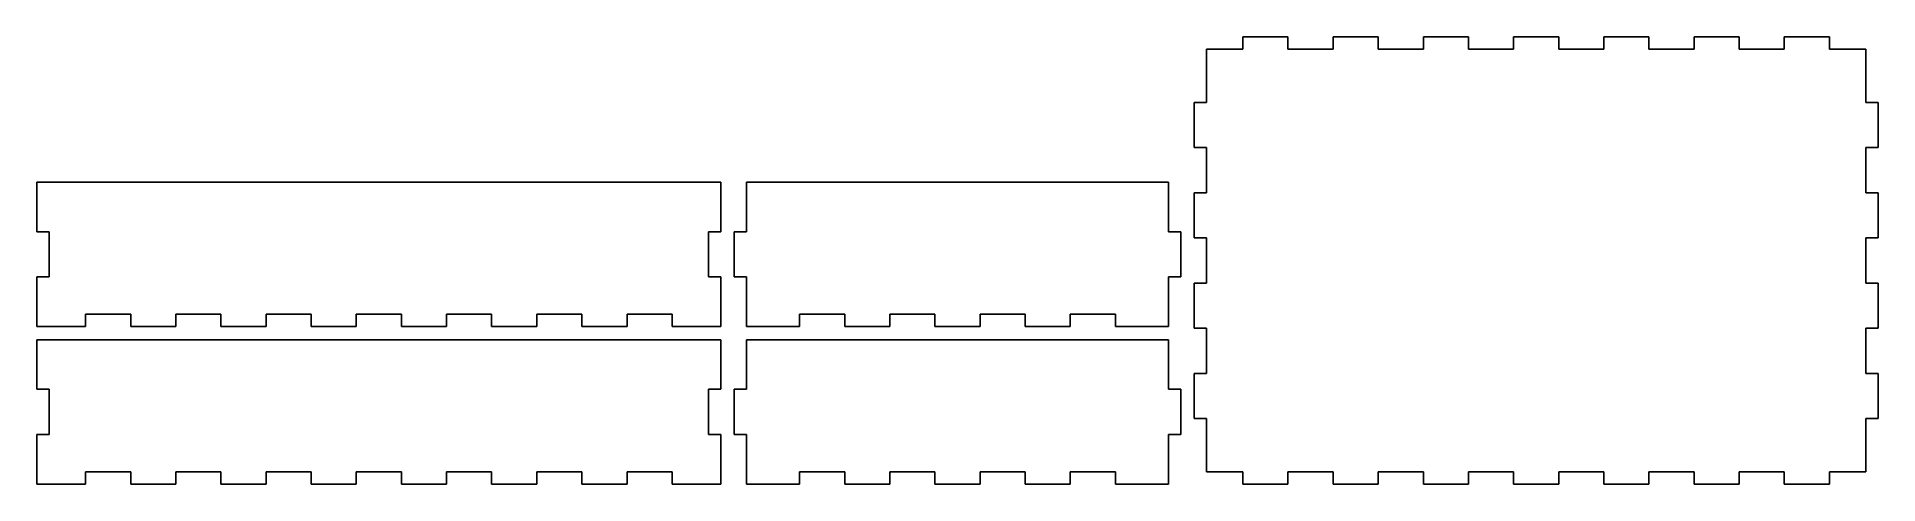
# Model space of a CAD drawing. Header units: inches. Extents: x 0 to 17.5, y 0.1 to 4.4.
import ezdxf

# ---------------------------------------------------------------- set-up
doc = ezdxf.new("R2010")
doc.units = ezdxf.units.IN

msp = doc.modelspace()

# ---------------------------------------------------------------- linework, layer by layer
at = {"layer": 'back_outsideCutPath'}
for p, q in [((0, 2.986), (0, 2.515875)), ((6.486, 2.986), (0, 2.986)), ((6.486, 2.943625), (6.486, 2.986)), ((6.486, 2.515875), (6.486, 2.943625)), ((0, 2.515875), (0.118, 2.515875)), ((0.118, 2.515875), (0.118, 2.088125)), ((6.368, 2.088125), (6.368, 2.515875)), ((6.368, 2.515875), (6.486, 2.515875)), ((0.118, 2.088125), (0, 2.088125)), ((0, 2.088125), (0, 1.660375)), ((6.486, 2.088125), (6.368, 2.088125)), ((6.486, 1.618), (6.486, 2.088125)), ((0, 1.660375), (0, 1.618)), ((0, 1.618), (0.462625, 1.618)), ((0.462625, 1.618), (0.462625, 1.736)), ((0.462625, 1.736), (0.890375, 1.736)), ((0.890375, 1.736), (0.890375, 1.618)), ((0.890375, 1.618), (1.318125, 1.618)), ((1.318125, 1.618), (1.318125, 1.736)), ((1.318125, 1.736), (1.745875, 1.736)), ((1.745875, 1.736), (1.745875, 1.618)), ((1.745875, 1.618), (2.173625, 1.618)), ((2.173625, 1.618), (2.173625, 1.736)), ((2.173625, 1.736), (2.601375, 1.736)), ((2.601375, 1.736), (2.601375, 1.618)), ((2.601375, 1.618), (3.029125, 1.618)), ((3.029125, 1.618), (3.029125, 1.736)), ((3.029125, 1.736), (3.456875, 1.736)), ((3.456875, 1.736), (3.456875, 1.618)), ((3.456875, 1.618), (3.884625, 1.618)), ((3.884625, 1.618), (3.884625, 1.736)), ((3.884625, 1.736), (4.312375, 1.736)), ((4.312375, 1.736), (4.312375, 1.618)), ((4.312375, 1.618), (4.740125, 1.618)), ((4.740125, 1.618), (4.740125, 1.736)), ((4.740125, 1.736), (5.167875, 1.736)), ((5.167875, 1.736), (5.167875, 1.618)), ((5.167875, 1.618), (5.595625, 1.618)), ((5.595625, 1.618), (5.595625, 1.736)), ((5.595625, 1.736), (6.023375, 1.736)), ((6.023375, 1.736), (6.023375, 1.618)), ((6.023375, 1.618), (6.486, 1.618))]:
    msp.add_line(p, q, dxfattribs=at)
at = {"layer": 'bottom_outsideCutPath'}
for p, q in [((11.09, 4.243), (11.09, 3.740125)), ((11.434625, 4.243), (11.09, 4.243)), ((11.862375, 4.361), (11.434625, 4.361)), ((11.434625, 4.361), (11.434625, 4.243)), ((11.862375, 4.243), (11.862375, 4.361)), ((12.290125, 4.243), (11.862375, 4.243)), ((12.717875, 4.361), (12.290125, 4.361)), ((12.290125, 4.361), (12.290125, 4.243)), ((12.717875, 4.243), (12.717875, 4.361)), ((13.145625, 4.243), (12.717875, 4.243)), ((13.573375, 4.361), (13.145625, 4.361)), ((13.145625, 4.361), (13.145625, 4.243)), ((13.573375, 4.243), (13.573375, 4.361)), ((14.001125, 4.243), (13.573375, 4.243)), ((14.428875, 4.361), (14.001125, 4.361)), ((14.001125, 4.361), (14.001125, 4.243)), ((14.428875, 4.243), (14.428875, 4.361)), ((14.856625, 4.243), (14.428875, 4.243)), ((15.284375, 4.361), (14.856625, 4.361)), ((14.856625, 4.361), (14.856625, 4.243)), ((15.284375, 4.243), (15.284375, 4.361)), ((15.712125, 4.243), (15.284375, 4.243)), ((16.139875, 4.361), (15.712125, 4.361)), ((15.712125, 4.361), (15.712125, 4.243)), ((16.139875, 4.243), (16.139875, 4.361)), ((16.567625, 4.243), (16.139875, 4.243)), ((16.995375, 4.361), (16.567625, 4.361)), ((16.567625, 4.361), (16.567625, 4.243)), ((16.995375, 4.243), (16.995375, 4.361)), ((17.34, 4.243), (16.995375, 4.243)), ((17.34, 4.167875), (17.34, 4.243)), ((17.34, 3.740125), (17.34, 4.167875)), ((11.09, 3.740125), (10.972, 3.740125)), ((10.972, 3.740125), (10.972, 3.312375)), ((17.458, 3.740125), (17.34, 3.740125)), ((17.458, 3.312375), (17.458, 3.740125)), ((10.972, 3.312375), (11.09, 3.312375)), ((11.09, 3.312375), (11.09, 2.884625)), ((17.34, 2.884625), (17.34, 3.312375)), ((17.34, 3.312375), (17.458, 3.312375)), ((11.09, 2.884625), (10.972, 2.884625)), ((10.972, 2.884625), (10.972, 2.456875)), ((17.458, 2.884625), (17.34, 2.884625)), ((17.458, 2.456875), (17.458, 2.884625)), ((10.972, 2.456875), (11.09, 2.456875)), ((11.09, 2.456875), (11.09, 2.029125)), ((17.34, 2.029125), (17.34, 2.456875)), ((17.34, 2.456875), (17.458, 2.456875)), ((11.09, 2.029125), (10.972, 2.029125)), ((10.972, 2.029125), (10.972, 1.601375)), ((17.458, 2.029125), (17.34, 2.029125)), ((17.458, 1.601375), (17.458, 2.029125)), ((10.972, 1.601375), (11.09, 1.601375)), ((11.09, 1.601375), (11.09, 1.173625)), ((17.34, 1.173625), (17.34, 1.601375)), ((17.34, 1.601375), (17.458, 1.601375)), ((11.09, 1.173625), (10.972, 1.173625)), ((10.972, 1.173625), (10.972, 0.745875)), ((17.458, 1.173625), (17.34, 1.173625)), ((17.458, 0.745875), (17.458, 1.173625)), ((10.972, 0.745875), (11.09, 0.745875)), ((11.09, 0.745875), (11.09, 0.318125)), ((17.34, 0.243), (17.34, 0.745875)), ((17.34, 0.745875), (17.458, 0.745875)), ((11.09, 0.318125), (11.09, 0.243)), ((11.09, 0.243), (11.434625, 0.243)), ((11.434625, 0.243), (11.434625, 0.125)), ((11.862375, 0.125), (11.862375, 0.243)), ((11.862375, 0.243), (12.290125, 0.243)), ((12.290125, 0.243), (12.290125, 0.125)), ((12.717875, 0.125), (12.717875, 0.243)), ((12.717875, 0.243), (13.145625, 0.243)), ((13.145625, 0.243), (13.145625, 0.125)), ((13.573375, 0.125), (13.573375, 0.243)), ((13.573375, 0.243), (14.001125, 0.243)), ((14.001125, 0.243), (14.001125, 0.125)), ((14.428875, 0.125), (14.428875, 0.243)), ((14.428875, 0.243), (14.856625, 0.243)), ((14.856625, 0.243), (14.856625, 0.125)), ((15.284375, 0.125), (15.284375, 0.243)), ((15.284375, 0.243), (15.712125, 0.243)), ((15.712125, 0.243), (15.712125, 0.125)), ((16.139875, 0.125), (16.139875, 0.243)), ((16.139875, 0.243), (16.567625, 0.243)), ((16.567625, 0.243), (16.567625, 0.125)), ((16.995375, 0.125), (16.995375, 0.243)), ((16.995375, 0.243), (17.34, 0.243)), ((11.434625, 0.125), (11.862375, 0.125)), ((12.290125, 0.125), (12.717875, 0.125)), ((13.145625, 0.125), (13.573375, 0.125)), ((14.001125, 0.125), (14.428875, 0.125)), ((14.856625, 0.125), (15.284375, 0.125)), ((15.712125, 0.125), (16.139875, 0.125)), ((16.567625, 0.125), (16.995375, 0.125))]:
    msp.add_line(p, q, dxfattribs=at)
at = {"layer": 'front_outsideCutPath'}
for p, q in [((0, 1.493), (0, 1.022875)), ((6.486, 1.493), (0, 1.493)), ((6.486, 1.450625), (6.486, 1.493)), ((6.486, 1.022875), (6.486, 1.450625)), ((0, 1.022875), (0.118, 1.022875)), ((0.118, 1.022875), (0.118, 0.595125)), ((6.368, 0.595125), (6.368, 1.022875)), ((6.368, 1.022875), (6.486, 1.022875)), ((0.118, 0.595125), (0, 0.595125)), ((0, 0.595125), (0, 0.167375)), ((6.486, 0.595125), (6.368, 0.595125)), ((6.486, 0.125), (6.486, 0.595125)), ((0.462625, 0.125), (0.462625, 0.243)), ((0.462625, 0.243), (0.890375, 0.243)), ((0.890375, 0.243), (0.890375, 0.125)), ((1.318125, 0.125), (1.318125, 0.243)), ((1.318125, 0.243), (1.745875, 0.243)), ((1.745875, 0.243), (1.745875, 0.125)), ((2.173625, 0.125), (2.173625, 0.243)), ((2.173625, 0.243), (2.601375, 0.243)), ((2.601375, 0.243), (2.601375, 0.125)), ((3.029125, 0.125), (3.029125, 0.243)), ((3.029125, 0.243), (3.456875, 0.243)), ((3.456875, 0.243), (3.456875, 0.125)), ((3.884625, 0.125), (3.884625, 0.243)), ((3.884625, 0.243), (4.312375, 0.243)), ((4.312375, 0.243), (4.312375, 0.125)), ((4.740125, 0.125), (4.740125, 0.243)), ((4.740125, 0.243), (5.167875, 0.243)), ((5.167875, 0.243), (5.167875, 0.125)), ((5.595625, 0.125), (5.595625, 0.243)), ((5.595625, 0.243), (6.023375, 0.243)), ((6.023375, 0.243), (6.023375, 0.125)), ((0, 0.167375), (0, 0.125)), ((0, 0.125), (0.462625, 0.125)), ((0.890375, 0.125), (1.318125, 0.125)), ((1.745875, 0.125), (2.173625, 0.125)), ((2.601375, 0.125), (3.029125, 0.125)), ((3.456875, 0.125), (3.884625, 0.125)), ((4.312375, 0.125), (4.740125, 0.125)), ((5.167875, 0.125), (5.595625, 0.125)), ((6.023375, 0.125), (6.486, 0.125))]:
    msp.add_line(p, q, dxfattribs=at)
at = {"layer": 'left_outsideCutPath'}
for p, q in [((6.729, 1.493), (6.729, 1.022875)), ((10.729, 1.493), (6.729, 1.493)), ((10.729, 1.450625), (10.729, 1.493)), ((10.729, 1.022875), (10.729, 1.450625)), ((6.729, 1.022875), (6.611, 1.022875)), ((6.611, 1.022875), (6.611, 0.595125)), ((10.847, 1.022875), (10.729, 1.022875)), ((10.847, 0.595125), (10.847, 1.022875)), ((6.611, 0.595125), (6.729, 0.595125)), ((6.729, 0.595125), (6.729, 0.167375)), ((10.729, 0.125), (10.729, 0.595125)), ((10.729, 0.595125), (10.847, 0.595125)), ((7.231875, 0.125), (7.231875, 0.243)), ((7.231875, 0.243), (7.659625, 0.243)), ((7.659625, 0.243), (7.659625, 0.125)), ((8.087375, 0.125), (8.087375, 0.243)), ((8.087375, 0.243), (8.515125, 0.243)), ((8.515125, 0.243), (8.515125, 0.125)), ((8.942875, 0.125), (8.942875, 0.243)), ((8.942875, 0.243), (9.370625, 0.243)), ((9.370625, 0.243), (9.370625, 0.125)), ((9.798375, 0.125), (9.798375, 0.243)), ((9.798375, 0.243), (10.226125, 0.243)), ((10.226125, 0.243), (10.226125, 0.125)), ((6.729, 0.167375), (6.729, 0.125)), ((6.729, 0.125), (7.231875, 0.125)), ((7.659625, 0.125), (8.087375, 0.125)), ((8.515125, 0.125), (8.942875, 0.125)), ((9.370625, 0.125), (9.798375, 0.125)), ((10.226125, 0.125), (10.653875, 0.125)), ((10.653875, 0.125), (10.729, 0.125))]:
    msp.add_line(p, q, dxfattribs=at)
at = {"layer": 'right_outsideCutPath'}
for p, q in [((6.729, 2.986), (6.729, 2.515875)), ((10.729, 2.986), (6.729, 2.986)), ((10.729, 2.943625), (10.729, 2.986)), ((10.729, 2.515875), (10.729, 2.943625)), ((6.729, 2.515875), (6.611, 2.515875)), ((6.611, 2.515875), (6.611, 2.088125)), ((10.847, 2.515875), (10.729, 2.515875)), ((10.847, 2.088125), (10.847, 2.515875)), ((6.611, 2.088125), (6.729, 2.088125)), ((6.729, 2.088125), (6.729, 1.660375)), ((10.729, 1.618), (10.729, 2.088125)), ((10.729, 2.088125), (10.847, 2.088125)), ((6.729, 1.660375), (6.729, 1.618)), ((6.729, 1.618), (7.231875, 1.618)), ((7.231875, 1.618), (7.231875, 1.736)), ((7.231875, 1.736), (7.659625, 1.736)), ((7.659625, 1.736), (7.659625, 1.618)), ((7.659625, 1.618), (8.087375, 1.618)), ((8.087375, 1.618), (8.087375, 1.736)), ((8.087375, 1.736), (8.515125, 1.736)), ((8.515125, 1.736), (8.515125, 1.618)), ((8.515125, 1.618), (8.942875, 1.618)), ((8.942875, 1.618), (8.942875, 1.736)), ((8.942875, 1.736), (9.370625, 1.736)), ((9.370625, 1.736), (9.370625, 1.618)), ((9.370625, 1.618), (9.798375, 1.618)), ((9.798375, 1.618), (9.798375, 1.736)), ((9.798375, 1.736), (10.226125, 1.736)), ((10.226125, 1.736), (10.226125, 1.618)), ((10.226125, 1.618), (10.653875, 1.618)), ((10.653875, 1.618), (10.729, 1.618))]:
    msp.add_line(p, q, dxfattribs=at)

doc.saveas('drawing.dxf')
